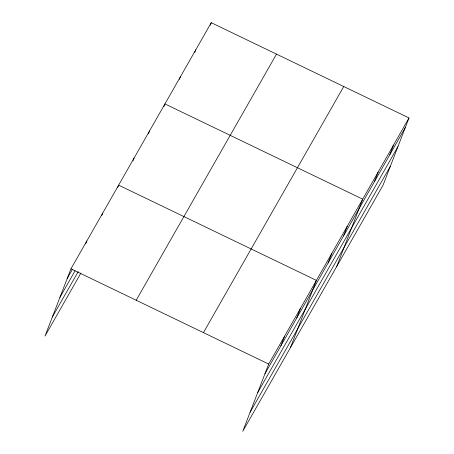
<?xml version="1.0" encoding="UTF-8"?>
<svg xmlns="http://www.w3.org/2000/svg" width="454" height="454" viewBox="0 0 454 454"><rect width="100%" height="100%" fill="white"/><g stroke="black" fill="none" stroke-linecap="round" stroke-linejoin="round"><path stroke-width="0.68" d="M408.997 117.944L268.706 364.063L242.759 431.3L383.051 185.181L408.997 117.944L211.241 22.7L70.949 268.819L45.003 336.056L80.948 272.996M85.851 243.503L86.845 240.926M101.753 215.61L102.746 213.034M117.654 187.712L118.647 185.141L316.404 280.385L290.458 347.622M133.084 160.642L134.078 158.066M148.515 133.567L149.514 130.99M163.951 106.497L164.944 103.921L362.701 199.164L336.755 266.402M179.381 79.422L180.374 76.845M194.811 52.346L195.81 49.775M210.247 25.276L211.241 22.7M280.878 345.829L284.607 336.17M296.78 317.936L300.503 308.277M328.111 262.968L331.834 253.309M343.542 235.893L347.27 226.234M374.408 181.748L378.137 172.089M389.838 154.678L393.567 145.019M67.22 278.478L72.402 269.381M59.888 297.478L75.097 270.8M52.335 317.057L78.258 271.577M136.206 300.247L276.503 54.128M203.443 332.634L343.74 86.515M264.977 373.721L405.269 127.602M257.645 392.721L397.942 146.602M250.092 412.3L390.383 166.181M70.949 268.819L268.706 364.063"/></g></svg>
